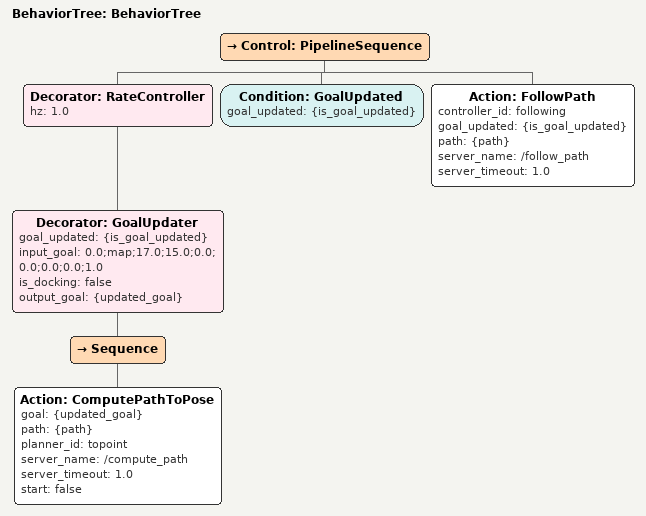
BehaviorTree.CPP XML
<?xml version="1.0"?>
<root main_tree_to_execute="BehaviorTree">
    <BehaviorTree ID="BehaviorTree">
        <Control ID="PipelineSequence">
            <Decorator ID="RateController" hz="1.0">
                <Decorator ID="GoalUpdater" goal_updated="{is_goal_updated}" input_goal="0.0;map;17.0;15.0;0.0;0.0;0.0;0.0;1.0" is_docking="false" output_goal="{updated_goal}">
                    <Sequence>
                        <Action ID="ComputePathToPose" goal="{updated_goal}" path="{path}" planner_id="topoint" server_name="/compute_path" server_timeout="1.0" start="false"/>
                    </Sequence>
                </Decorator>
            </Decorator>
            <Condition ID="GoalUpdated" goal_updated="{is_goal_updated}"/>
            <Action ID="FollowPath" controller_id="following" goal_updated="{is_goal_updated}" path="{path}" server_name="/follow_path" server_timeout="1.0"/>
        </Control>
    </BehaviorTree>
</root>
